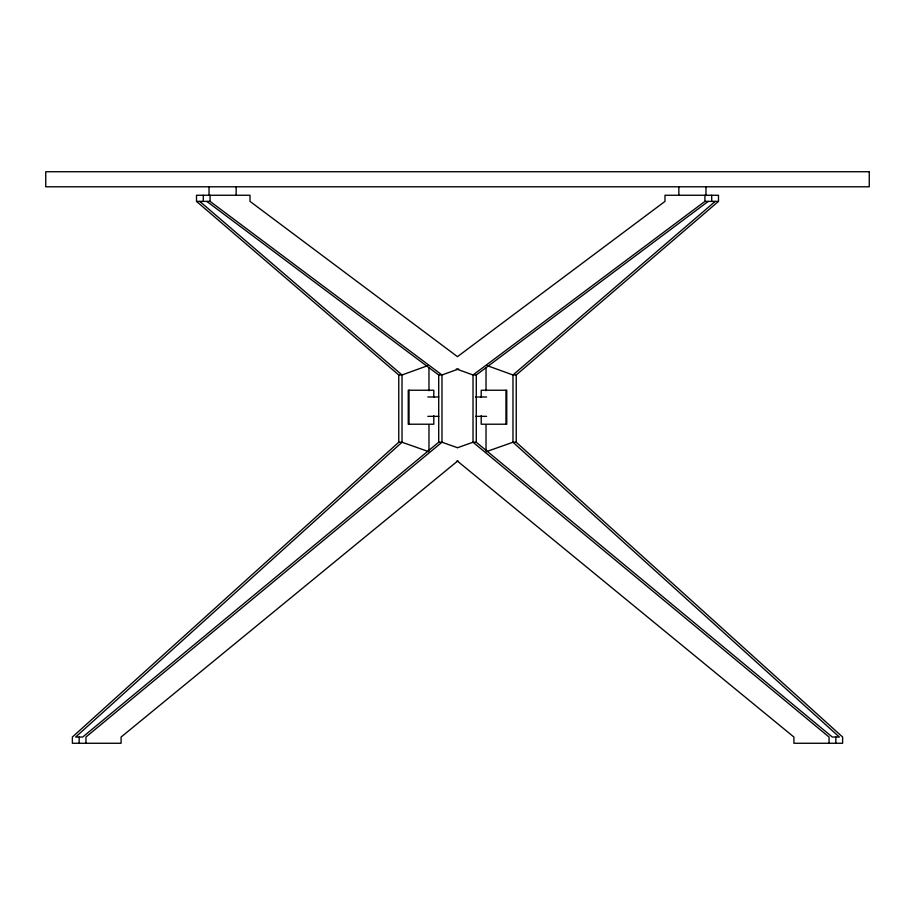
<?xml version="1.0" encoding="UTF-8"?>
<svg xmlns="http://www.w3.org/2000/svg" width="915" height="915" viewBox="0 0 915 915"><rect width="100%" height="100%" fill="white"/><g stroke="black" fill="none" stroke-linecap="round" stroke-linejoin="round"><path stroke-width="1.37" d="M428.975 451.758L402.017 442.242L398.768 442.242L72.377 737.044L72.377 743.266L121.089 743.266L121.089 737.044L457.9 460.817M715.244 201.392L512.983 374.978L512.983 442.242L839.364 737.044L832.307 737.044L476.28 442.242L473.021 442.242L457.614 447.675M487.306 365.668L512.983 374.978L516.232 374.978L718.492 201.392L718.492 195.261L664.988 195.261L664.988 201.392L457.466 356.667L250.012 201.392L250.012 195.261L196.508 195.261L196.508 201.392L398.768 374.978L402.017 374.978L427.694 365.668M457.386 447.675L441.979 442.242L438.72 442.242L82.693 737.044L75.636 737.044L402.017 442.242L402.017 374.978L199.756 201.392M718.492 201.392L704.927 201.392L473.021 374.978L473.021 442.242L829.059 737.044L829.059 743.266M456.333 368.928L473.021 374.978L476.28 374.978L708.187 201.392M458.667 368.928L441.979 374.978L438.72 374.978L206.813 201.392M486.025 451.758L512.983 442.242L516.232 442.242L842.624 737.044L842.624 743.266L793.911 743.266L793.911 737.044L457.1 460.817M196.508 201.392L210.073 201.392L441.979 374.978L441.979 442.242L85.941 737.044L85.941 743.266M427.82 396.984L438.788 396.984M475.606 396.984L486.597 396.984M427.82 416.348L438.788 416.348M475.606 416.348L486.597 416.348M835.841 737.044L835.841 743.266M711.71 195.261L711.71 201.392M705.968 186.786L705.968 195.398M704.927 195.261L704.927 201.392M678.85 186.786L678.85 195.398M516.232 374.978L516.232 442.242M505.972 390.236L505.972 424.217M486.025 368.036L486.025 390.739M486.025 424.8L486.025 450.34M481.21 397.316L481.21 390.236L506.75 390.236L506.75 424.217L481.21 424.217L481.21 415.719M476.28 374.978L476.28 442.242M438.72 374.978L438.72 442.242M433.79 397.316L433.79 390.236L408.25 390.236L408.25 424.217L433.79 424.217L433.79 415.719M428.975 368.036L428.975 390.739M428.975 424.8L428.975 450.34M409.028 390.236L409.028 424.217M398.768 374.978L398.768 442.242M236.15 186.786L236.15 195.398M210.073 195.261L210.073 201.392M209.032 186.786L209.032 195.398M203.29 195.261L203.29 201.392M79.159 737.044L79.159 743.266M869.25 171.734L45.75 171.734L45.75 186.786L869.25 186.786L869.25 171.734"/></g></svg>
